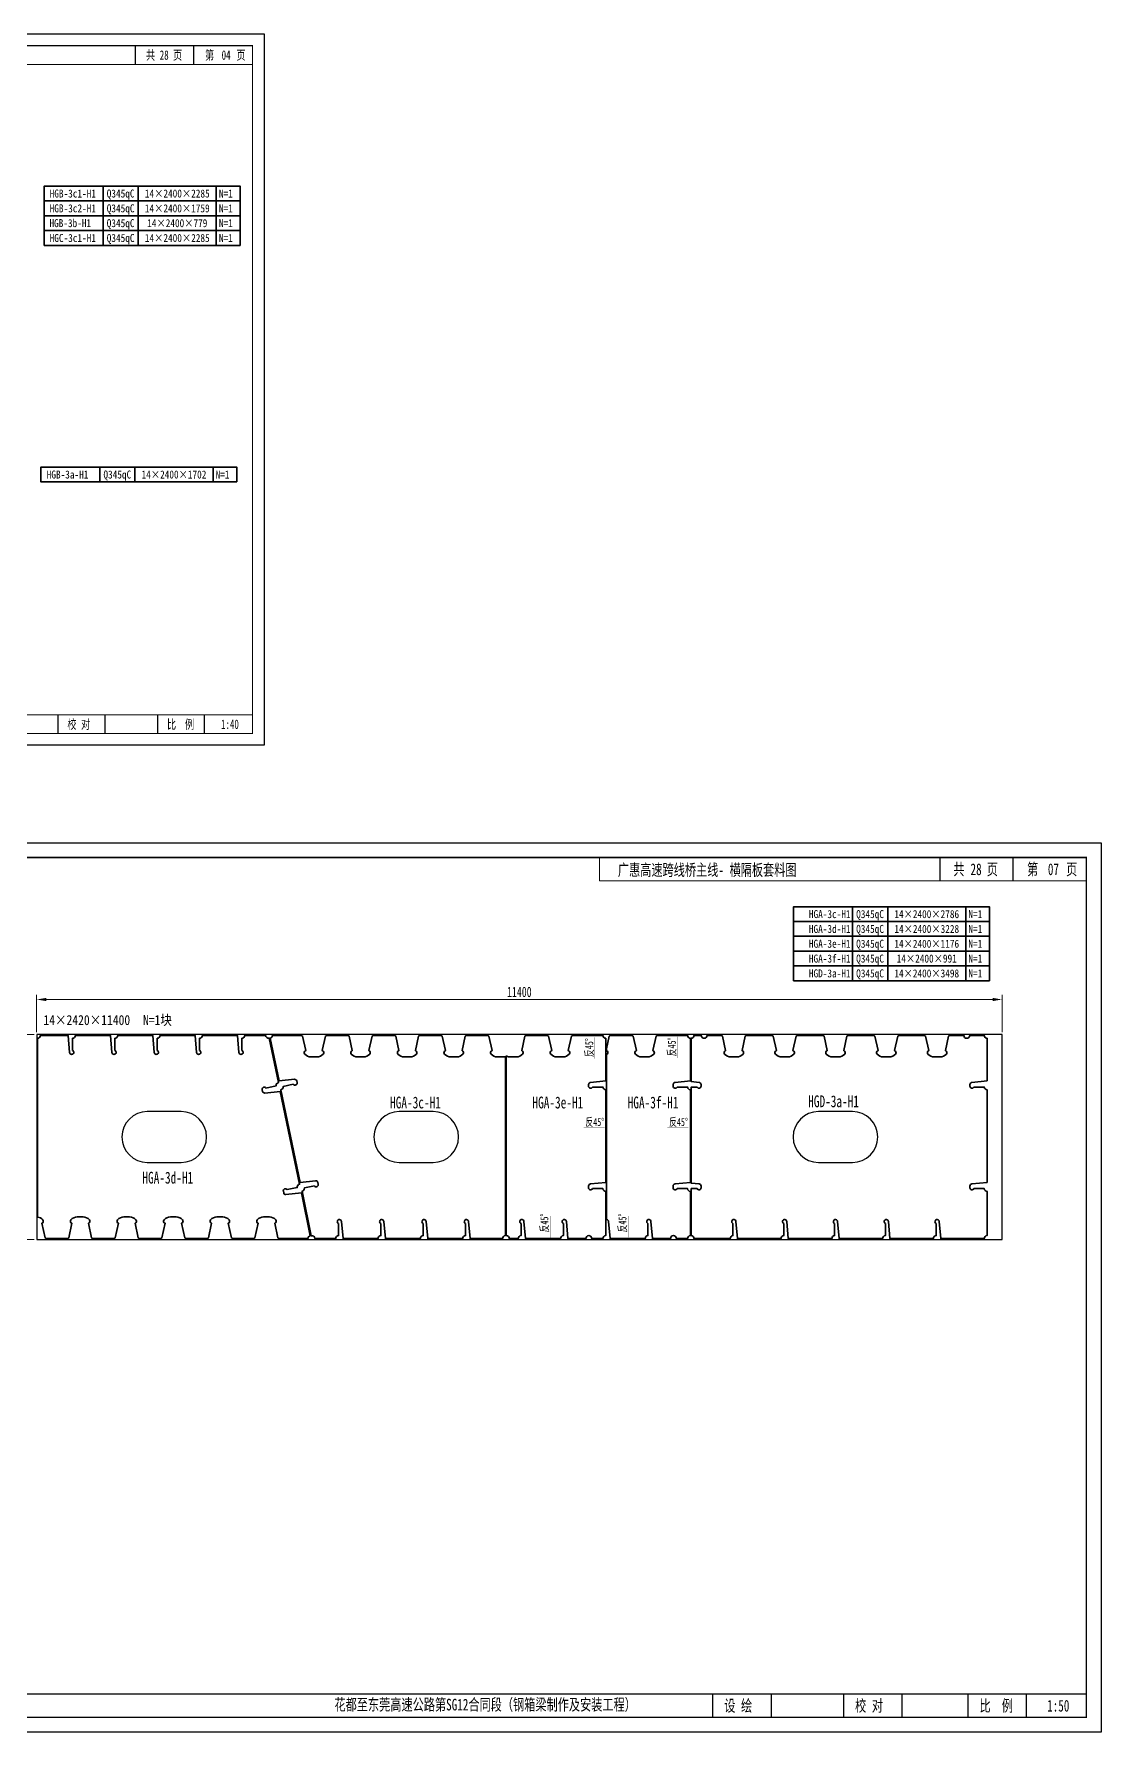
# Model space of a CAD drawing. Extents: x 1629247 to 2251351, y -601856 to -65897.
# Drawn here: x 1898867 to 1911468, y -312459 to -292406 of the extents above; entities that cross this region are included whole.
import ezdxf
from ezdxf.enums import TextEntityAlignment as Align

# ---------------------------------------------------------------- set-up
doc = ezdxf.new("R2010")
doc.units = 0
doc.header["$LTSCALE"] = 2
doc.header["$MEASUREMENT"] = 0
doc.header["$PDMODE"] = 35
doc.header["$PDSIZE"] = 50
doc.layers.get('0').update_dxf_attribs({"linetype": 'CONTINUOUS'})
doc.layers.get('Defpoints').update_dxf_attribs({"linetype": 'CONTINUOUS'})
doc.layers.add('1图框轮廓', color=7, linetype='CONTINUOUS', lineweight=35)
doc.layers.add('标注层', color=3, linetype='CONTINUOUS', lineweight=13)
doc.layers.add('A3', color=7, linetype='CONTINUOUS')
doc.layers.add('vp', color=7, linetype='CONTINUOUS')
doc.styles.add('仿宋', font='仿宋_GB2312_1.ttf', dxfattribs={"width": 0.7})
doc.dimstyles.new('标准标注样式-45', dxfattribs={"dimscale": 45, "dimtxt": 2.7, "dimasz": 2.5, "dimexe": 1.25, "dimexo": 0.625, "dimtad": 1, "dimdec": 0, "dimdsep": 46, "dimtxsty": '仿宋', "dimcen": 2.5, "dimclrd": 3, "dimclre": 3, "dimclrt": 4, "dimazin": 0, "dimtfac": 1, "dimtdec": 0, "dimtmove": 0, "dimatfit": 3, "dimfxl": 1.25, "dimlwd": 13, "dimlwe": 13, "dimarcsym": 0})

# ---------------------------------------------------------------- blocks, each defined once
blk = doc.blocks.new('tukuangA4-')
at = {"layer": 'A3'}
for p, q in [((537, 7565), (537, 10327)), ((882, 10327), (537, 10327)), ((12951, 10051), (12951, 10327)), ((13814, 10051), (13814, 10327)), ((882, 8256), (537, 8256)), ((882, 7565), (537, 7565)), ((1745, 173), (1745, 449)), ((10266, 173), (10266, 449)), ((10957, 173), (10957, 449)), ((11811, 173), (11811, 449)), ((12502, 173), (12502, 449)), ((13280, 173), (13280, 449)), ((13971, 173), (13971, 449))]:
    blk.add_line(p, q, dxfattribs=at)
blk.add_lwpolyline([(14850, 10500), (14850, 0), (0, 0), (0, 10500)], close=True, dxfattribs=at)
for points, const_width in [([(882, 10327), (14677, 10327), (14677, 173), (882, 173), (882, 10327)], 17.3), ([(8927, 10051), (8927, 10327)], 13.8), ([(8927, 10051), (14677, 10051)], 13.8), ([(882, 449), (14677, 449)], 13.8)]:
    blk.add_lwpolyline(points, dxfattribs=dict(at, const_width=const_width))
at = {"layer": 'A3', "color": 7, "linetype": 'Continuous', "style": '仿宋', "width": 0.7}
for s, p in [('共    页', (13106, 10120)), ('第     页', (13977, 10120)), ('花都至东莞高速公路第SG12合同段（钢箱梁制作及安装工程）', (5798, 255)), ('工程名称', (1009, 242)), ('设 绘', (10401, 242)), ('校 对', (11946, 242)), ('比  例', (13415, 242))]:
    blk.add_text(s, height=138.1, dxfattribs=at).set_placement(p)
blk.add_text('WSD63711L-', height=172.6, rotation=90, dxfattribs=at).set_placement((806, 9316), align=Align.CENTER)
blk.add_text('图 号', height=172.6, rotation=90, dxfattribs=at).set_placement((793, 7681))
blk.add_text('A4', height=138.1, dxfattribs=at).set_placement((139, 50), align=Align.CENTER)
blk = doc.blocks.new('*D102')
at = {"color": 3, "lineweight": 13, "ltscale": 3}
for p, q in [((1898899, -304193), (1898899, -303752)), ((1910299, -304193), (1910299, -303752))]:
    blk.add_line(p, q, dxfattribs=at)
at = {"color": 3, "linetype": 'ByBlock', "lineweight": 13, "ltscale": 3}
blk.add_line((1910187, -303808), (1899012, -303808), dxfattribs=at)
at = {"color": 3, "ltscale": 3}
for points in [[(1899012, -303789), (1899012, -303827), (1898899, -303808)], [(1910187, -303789), (1910187, -303827), (1910299, -303808)]]:
    blk.add_solid(points, dxfattribs=at)
at = {"layer": 'Defpoints', "color": 0, "ltscale": 3}
for p in [(1898899, -303808), (1898899, -304221), (1910299, -304221)]:
    blk.add_point(p, dxfattribs=at)
at = {"color": 4, "ltscale": 3, "insert": (1904599, -303719), "char_height": 121.5, "attachment_point": 5, "style": '仿宋'}
blk.add_mtext('11400', dxfattribs=at)
blk = doc.blocks.new('*D103')
at = {"color": 3, "lineweight": 13, "ltscale": 3}
for p, q in [((1898871, -304221), (1898386, -304221)), ((1898871, -306641), (1898386, -306641))]:
    blk.add_line(p, q, dxfattribs=at)
at = {"color": 3, "linetype": 'ByBlock', "lineweight": 13, "ltscale": 3}
blk.add_line((1898442, -304334), (1898442, -306529), dxfattribs=at)
at = {"color": 3, "ltscale": 3}
for points in [[(1898423, -304334), (1898461, -304334), (1898442, -304221)], [(1898423, -306529), (1898461, -306529), (1898442, -306641)]]:
    blk.add_solid(points, dxfattribs=at)
at = {"layer": 'Defpoints', "color": 0, "ltscale": 3}
for p in [(1898899, -304221), (1898442, -306641), (1898899, -306641)]:
    blk.add_point(p, dxfattribs=at)
at = {"color": 4, "ltscale": 3, "insert": (1898353, -305431), "char_height": 121.5, "attachment_point": 5, "rotation": 90, "style": '仿宋'}
blk.add_mtext('2420', dxfattribs=at)

msp = doc.modelspace()

# ---------------------------------------------------------------- linework, layer by layer
at = {"color": 8, "ltscale": 3}
msp.add_lwpolyline([(1898899.4, -306641.4), (1910299.4, -306641.4), (1910299.4, -304221.4), (1898899.4, -304221.4)], close=True, dxfattribs=at)
at = {"layer": '1图框轮廓', "color": 30, "ltscale": 3}
for points in [[(1901300.6, -294377.6), (1898988.2, -294377.6), (1898988.2, -294202.6), (1901300.6, -294202.6)], [(1899682.6, -294377.6), (1899682.6, -294377.6), (1899682.6, -294202.6), (1899682.6, -294202.6)], [(1900098.6, -294377.6), (1900098.6, -294377.6), (1900098.6, -294202.6), (1900098.6, -294202.6)], [(1901020.6, -294377.6), (1901020.6, -294377.6), (1901020.6, -294202.6), (1901020.6, -294202.6)], [(1901300.6, -294552.6), (1898988.2, -294552.6), (1898988.2, -294377.6), (1901300.6, -294377.6)], [(1901300.6, -294727.6), (1898988.2, -294727.6), (1898988.2, -294552.6), (1901300.6, -294552.6)], [(1899682.6, -294552.6), (1899682.6, -294552.6), (1899682.6, -294377.6), (1899682.6, -294377.6)], [(1899682.6, -294727.6), (1899682.6, -294727.6), (1899682.6, -294552.6), (1899682.6, -294552.6)], [(1900098.6, -294552.6), (1900098.6, -294552.6), (1900098.6, -294377.6), (1900098.6, -294377.6)], [(1900098.6, -294727.6), (1900098.6, -294727.6), (1900098.6, -294552.6), (1900098.6, -294552.6)], [(1901020.6, -294552.6), (1901020.6, -294552.6), (1901020.6, -294377.6), (1901020.6, -294377.6)], [(1901020.6, -294727.6), (1901020.6, -294727.6), (1901020.6, -294552.6), (1901020.6, -294552.6)], [(1901300.6, -294902.6), (1898988.2, -294902.6), (1898988.2, -294727.6), (1901300.6, -294727.6)], [(1899682.6, -294902.6), (1899682.6, -294902.6), (1899682.6, -294727.6), (1899682.6, -294727.6)], [(1900098.6, -294902.6), (1900098.6, -294902.6), (1900098.6, -294727.6), (1900098.6, -294727.6)], [(1901020.6, -294902.6), (1901020.6, -294902.6), (1901020.6, -294727.6), (1901020.6, -294727.6)], [(1901261.6, -297696), (1898949.2, -297696), (1898949.2, -297521), (1901261.6, -297521)], [(1899643.6, -297696), (1899643.6, -297696), (1899643.6, -297521), (1899643.6, -297521)], [(1900059.6, -297696), (1900059.6, -297696), (1900059.6, -297521), (1900059.6, -297521)], [(1900981.6, -297696), (1900981.6, -297696), (1900981.6, -297521), (1900981.6, -297521)], [(1910150.4, -302887.1), (1907838, -302887.1), (1907838, -302712.1), (1910150.4, -302712.1)], [(1908532.4, -302887.1), (1908532.4, -302887.1), (1908532.4, -302712.1), (1908532.4, -302712.1)], [(1908948.4, -302887.1), (1908948.4, -302887.1), (1908948.4, -302712.1), (1908948.4, -302712.1)], [(1909870.4, -302887.1), (1909870.4, -302887.1), (1909870.4, -302712.1), (1909870.4, -302712.1)], [(1910150.4, -303062.1), (1907838, -303062.1), (1907838, -302887.1), (1910150.4, -302887.1)], [(1908532.4, -303062.1), (1908532.4, -303062.1), (1908532.4, -302887.1), (1908532.4, -302887.1)], [(1908948.4, -303062.1), (1908948.4, -303062.1), (1908948.4, -302887.1), (1908948.4, -302887.1)], [(1909870.4, -303062.1), (1909870.4, -303062.1), (1909870.4, -302887.1), (1909870.4, -302887.1)], [(1910150.4, -303237.1), (1907838, -303237.1), (1907838, -303062.1), (1910150.4, -303062.1)], [(1908532.4, -303237.1), (1908532.4, -303237.1), (1908532.4, -303062.1), (1908532.4, -303062.1)], [(1908948.4, -303237.1), (1908948.4, -303237.1), (1908948.4, -303062.1), (1908948.4, -303062.1)], [(1909870.4, -303237.1), (1909870.4, -303237.1), (1909870.4, -303062.1), (1909870.4, -303062.1)], [(1910150.4, -303412.1), (1907838, -303412.1), (1907838, -303237.1), (1910150.4, -303237.1)], [(1908532.4, -303412.1), (1908532.4, -303412.1), (1908532.4, -303237.1), (1908532.4, -303237.1)], [(1908948.4, -303412.1), (1908948.4, -303412.1), (1908948.4, -303237.1), (1908948.4, -303237.1)], [(1909870.4, -303412.1), (1909870.4, -303412.1), (1909870.4, -303237.1), (1909870.4, -303237.1)], [(1910150.4, -303587.1), (1907838, -303587.1), (1907838, -303412.1), (1910150.4, -303412.1)], [(1908532.4, -303587.1), (1908532.4, -303587.1), (1908532.4, -303412.1), (1908532.4, -303412.1)], [(1908948.4, -303587.1), (1908948.4, -303587.1), (1908948.4, -303412.1), (1908948.4, -303412.1)], [(1909870.4, -303587.1), (1909870.4, -303587.1), (1909870.4, -303412.1), (1909870.4, -303412.1)]]:
    msp.add_lwpolyline(points, close=True, dxfattribs=at)
at = {"layer": '1图框轮廓', "color": 1, "ltscale": 3}
for points in [[(1898909.4, -306377.2, -0.1823555), (1898971.7, -306410.3, -0.5454936), (1898960.4, -306450.8), (1898998, -306623.6), (1899007.6, -306631.4), (1899267.6, -306631.4), (1899277.2, -306623.6), (1899314.8, -306450.8, -0.5454936), (1899303.5, -306410.3, -0.2157414), (1899378.6, -306376.4), (1899446.6, -306376.4, -0.2157414), (1899521.7, -306410.3, -0.5454936), (1899510.4, -306450.8), (1899548, -306623.6), (1899557.6, -306631.4), (1899817.6, -306631.4), (1899827.2, -306623.6), (1899864.8, -306450.8, -0.5454936), (1899853.5, -306410.3, -0.2157414), (1899928.6, -306376.4), (1899996.6, -306376.4, -0.2157414), (1900071.7, -306410.3, -0.5454936), (1900060.4, -306450.8), (1900098, -306623.6), (1900107.6, -306631.4), (1900367.6, -306631.4), (1900377.2, -306623.6), (1900414.8, -306450.8, -0.5454936), (1900403.5, -306410.3, -0.2157414), (1900478.6, -306376.4), (1900546.6, -306376.4, -0.2157414), (1900621.7, -306410.3, -0.5454936), (1900610.4, -306450.8), (1900648, -306623.6), (1900657.6, -306631.4), (1900917.6, -306631.4), (1900927.2, -306623.6), (1900964.8, -306450.8, -0.5454936), (1900953.5, -306410.3, -0.2157414), (1901028.6, -306376.4), (1901096.6, -306376.4, -0.2157414), (1901171.7, -306410.3, -0.5454936), (1901160.4, -306450.8), (1901198, -306623.6), (1901207.6, -306631.4), (1901467.6, -306631.4), (1901477.2, -306623.6), (1901514.8, -306450.8, -0.5454936), (1901503.5, -306410.3, -0.2157414), (1901578.6, -306376.4), (1901646.6, -306376.4, -0.2157414), (1901721.7, -306410.3, -0.5454936), (1901710.4, -306450.8), (1901748, -306623.6), (1901757.6, -306631.4), (1902102.6, -306631.4, -0.3552568), (1902130.5, -306597.1), (1902025.5, -306093), (1901843.1, -306112.5, -0.3855079), (1901816, -306092.7), (1901811.9, -306073.2, -0.8128361), (1901856.8, -306053.6), (1901976.4, -306028.7, -0.3975652), (1902003.8, -305989.3), (1901775.5, -304893), (1901593.1, -304912.5, -0.3855079), (1901566, -304892.7), (1901561.9, -304873.2, -0.8128361), (1901606.8, -304853.6), (1901726.4, -304828.7, -0.3975652), (1901753.8, -304789.3), (1901644.7, -304265.6, -0.4757351), (1901602.6, -304231.4), (1901355.9, -304231.4, -0.3975651), (1901322.9, -304266.3), (1901322.9, -304408.5, -1.7452345), (1901287.7, -304433.5), (1901269.9, -304231.4), (1900855.9, -304231.4, -0.3975651), (1900822.9, -304266.3), (1900822.9, -304408.5, -1.7452345), (1900787.7, -304433.5), (1900769.9, -304231.4), (1900355.9, -304231.4, -0.3975651), (1900322.9, -304266.3), (1900322.9, -304408.5, -1.7452345), (1900287.7, -304433.5), (1900269.9, -304231.4), (1899855.9, -304231.4, -0.3975651), (1899822.9, -304266.3), (1899822.9, -304408.5, -1.7452345), (1899787.7, -304433.5), (1899769.9, -304231.4), (1899355.9, -304231.4, -0.3975651), (1899322.9, -304266.3), (1899322.9, -304408.5, -1.7452345), (1899287.7, -304433.5), (1899269.9, -304231.4), (1898944.4, -304231.4, -0.4142136), (1898909.4, -304266.4)], [(1904434.6, -304482.7, -0.0676984), (1904407.8, -304486.4), (1904339.9, -304486.4, -0.2157414), (1904264.7, -304452.4, -0.5454936), (1904276.1, -304411.9), (1904238.5, -304239.1), (1904228.9, -304231.4), (1903968.9, -304231.4), (1903959.2, -304239.1), (1903921.7, -304411.9, -0.5454936), (1903933, -304452.4, -0.2157414), (1903857.8, -304486.4), (1903789.9, -304486.4, -0.2157414), (1903714.7, -304452.4, -0.5454936), (1903726.1, -304411.9), (1903688.5, -304239.1), (1903678.9, -304231.4), (1903418.9, -304231.4), (1903409.2, -304239.1), (1903371.7, -304411.9, -0.5454936), (1903383, -304452.4, -0.2157414), (1903307.8, -304486.4), (1903239.9, -304486.4, -0.2157414), (1903164.7, -304452.4, -0.5454936), (1903176.1, -304411.9), (1903138.5, -304239.1), (1903128.9, -304231.4), (1902868.9, -304231.4), (1902859.2, -304239.1), (1902821.7, -304411.9, -0.5454936), (1902833, -304452.4, -0.2157414), (1902757.8, -304486.4), (1902689.9, -304486.4, -0.2157414), (1902614.7, -304452.4, -0.5454936), (1902626.1, -304411.9), (1902588.5, -304239.1), (1902578.9, -304231.4), (1902318.9, -304231.4), (1902309.2, -304239.1), (1902271.7, -304411.9, -0.5454936), (1902283, -304452.4, -0.2157414), (1902207.8, -304486.4), (1902139.9, -304486.4, -0.2157414), (1902064.7, -304452.4, -0.5454936), (1902076.1, -304411.9), (1902038.5, -304239.1), (1902028.9, -304231.4), (1901683.9, -304231.4, -0.3552568), (1901656, -304265.6), (1901761, -304769.7), (1901943.3, -304750.2, -0.3855079), (1901970.5, -304770), (1901974.5, -304789.5, -0.8128361), (1901929.7, -304809.1), (1901810.1, -304834, -0.3975652), (1901782.6, -304873.4), (1902011, -305969.7), (1902193.3, -305950.2, -0.3855079), (1902220.5, -305970), (1902224.5, -305989.5, -0.8128361), (1902179.7, -306009.1), (1902060.1, -306034, -0.3975652), (1902032.6, -306073.4), (1902141.7, -306597.1, -0.4757351), (1902183.9, -306631.4), (1902430.6, -306631.4, -0.3975651), (1902463.6, -306596.4), (1902463.6, -306454.2, -1.7452345), (1902498.8, -306429.2), (1902516.6, -306631.4), (1902930.6, -306631.4, -0.3975651), (1902963.6, -306596.4), (1902963.6, -306454.2, -1.7452345), (1902998.8, -306429.2), (1903016.6, -306631.4), (1903430.6, -306631.4, -0.3975651), (1903463.6, -306596.4), (1903463.6, -306454.2, -1.7452345), (1903498.8, -306429.2), (1903516.6, -306631.4), (1903930.6, -306631.4, -0.3975651), (1903963.6, -306596.4), (1903963.6, -306454.2, -1.7452345), (1903998.8, -306429.2), (1904016.6, -306631.4), (1904399.6, -306631.4, -0.4142136), (1904434.6, -306596.4)], [(1905618.9, -304874.3, -0.3811049), (1905586, -304841.4), (1905463.8, -304841.4, -0.8128361), (1905415.9, -304831.4), (1905415.9, -304811.4, -0.3855079), (1905438.5, -304786.5), (1905618.9, -304768.5), (1905618.9, -304266.3, -0.3975651), (1905585.9, -304231.4), (1905223.9, -304231.4), (1905214.3, -304239.1), (1905176.7, -304411.9, -0.5454936), (1905188, -304452.4, -0.2157414), (1905112.9, -304486.4), (1905044.9, -304486.4, -0.2157414), (1904969.8, -304452.4, -0.5454936), (1904981.1, -304411.9), (1904943.6, -304239.1), (1904933.9, -304231.4), (1904673.9, -304231.4), (1904664.3, -304239.1), (1904626.7, -304411.9, -0.5454936), (1904638, -304452.4, -0.2157414), (1904562.9, -304486.4), (1904494.9, -304486.4, -0.1182922), (1904449.6, -304475.5), (1904444.6, -304475.5), (1904444.6, -306596.4, -0.4142136), (1904479.6, -306631.4), (1904585.7, -306631.4, -0.3975651), (1904618.7, -306596.4), (1904618.7, -306454.2, -1.7452345), (1904653.8, -306429.2), (1904671.7, -306631.4), (1905085.7, -306631.4, -0.3975651), (1905118.7, -306596.4), (1905118.7, -306454.2, -1.7452345), (1905153.8, -306429.2), (1905171.7, -306631.4), (1905383.9, -306631.4, -1), (1905453.9, -306631.4), (1905585.9, -306631.4, -0.3975651), (1905618.9, -306596.4), (1905618.9, -306074.3, -0.3811049), (1905586, -306041.4), (1905463.8, -306041.4, -0.8128361), (1905415.9, -306031.4), (1905415.9, -306011.4, -0.3855079), (1905438.5, -305986.5), (1905618.9, -305968.5)], [(1906618.2, -304874.3, -0.3811049), (1906585.2, -304841.4), (1906463.1, -304841.4, -0.8128361), (1906415.2, -304831.4), (1906415.2, -304811.4, -0.3855079), (1906437.7, -304786.5), (1906618.2, -304768.5), (1906618.2, -304266.3, -0.3975651), (1906585.2, -304231.4), (1906223.2, -304231.4), (1906213.5, -304239.1), (1906176, -304411.9, -0.5454936), (1906187.3, -304452.4, -0.2157414), (1906112.2, -304486.4), (1906044.2, -304486.4, -0.2157414), (1905969.1, -304452.4, -0.5454936), (1905980.4, -304411.9), (1905942.8, -304239.1), (1905933.2, -304231.4), (1905673.2, -304231.4), (1905661.1, -304241.1), (1905628.9, -304389), (1905628.9, -304413, -0.5054529), (1905637.3, -304452.4, -0.0298048), (1905628.9, -304460.8), (1905628.9, -306406.4, -0.3802017), (1905653.1, -306429.2), (1905670.9, -306631.4), (1906084.9, -306631.4, -0.3975651), (1906117.9, -306596.4), (1906117.9, -306454.2, -1.7452345), (1906153.1, -306429.2), (1906170.9, -306631.4), (1906383.2, -306631.4, -1), (1906453.2, -306631.4), (1906585.2, -306631.4, -0.3975651), (1906618.2, -306596.4), (1906618.2, -306074.3, -0.3811049), (1906585.2, -306041.4), (1906463.1, -306041.4, -0.8128361), (1906415.2, -306031.4), (1906415.2, -306011.4, -0.3855079), (1906437.7, -305986.5), (1906618.2, -305968.5)], [(1910122, -304874.3, -0.3811049), (1910089, -304841.4), (1909966.9, -304841.4, -0.8128361), (1909919, -304831.4), (1909919, -304811.4, -0.3855079), (1909941.5, -304786.5), (1910122, -304768.5), (1910122, -304266.3, -0.3975651), (1910089, -304231.4), (1909917, -304231.4, -1), (1909847, -304231.4), (1909677, -304231.4), (1909667.3, -304239.1), (1909629.8, -304411.9, -0.5454936), (1909641.1, -304452.4, -0.2157414), (1909566, -304486.4), (1909498, -304486.4, -0.2157414), (1909422.9, -304452.4, -0.5454936), (1909434.2, -304411.9), (1909396.6, -304239.1), (1909387, -304231.4), (1909077, -304231.4), (1909067.3, -304239.1), (1909029.8, -304411.9, -0.5454936), (1909041.1, -304452.4, -0.2157414), (1908966, -304486.4), (1908898, -304486.4, -0.2157414), (1908822.9, -304452.4, -0.5454936), (1908834.2, -304411.9), (1908796.6, -304239.1), (1908787, -304231.4), (1908477, -304231.4), (1908467.3, -304239.1), (1908429.8, -304411.9, -0.5454936), (1908441.1, -304452.4, -0.2157414), (1908366, -304486.4), (1908298, -304486.4, -0.2157414), (1908222.9, -304452.4, -0.5454936), (1908234.2, -304411.9), (1908196.6, -304239.1), (1908187, -304231.4), (1907877, -304231.4), (1907867.3, -304239.1), (1907829.8, -304411.9, -0.5454936), (1907841.1, -304452.4, -0.2157414), (1907766, -304486.4), (1907698, -304486.4, -0.2157414), (1907622.9, -304452.4, -0.5454936), (1907634.2, -304411.9), (1907596.6, -304239.1), (1907587, -304231.4), (1907277, -304231.4), (1907267.3, -304239.1), (1907229.8, -304411.9, -0.5454936), (1907241.1, -304452.4, -0.2157414), (1907166, -304486.4), (1907098, -304486.4, -0.2157414), (1907022.9, -304452.4, -0.5454936), (1907034.2, -304411.9), (1906996.6, -304239.1), (1906987, -304231.4), (1906817, -304231.4, -1), (1906747, -304231.4), (1906661.2, -304231.4, -0.3975651), (1906628.2, -304266.3), (1906628.2, -304777.1), (1906722.7, -304786.5, -0.3855079), (1906745.2, -304811.4), (1906745.2, -304831.4, -0.8128361), (1906697.3, -304841.4), (1906628.2, -304841.4), (1906628.2, -305977.1), (1906722.7, -305986.5, -0.3855079), (1906745.2, -306011.4), (1906745.2, -306031.4, -0.8128361), (1906697.3, -306041.4), (1906628.2, -306041.4), (1906628.2, -306596.4, -0.3975651), (1906661.2, -306631.4), (1907088.7, -306631.4, -0.3975651), (1907121.7, -306596.4), (1907121.7, -306454.2, -1.7452345), (1907156.9, -306429.2), (1907174.7, -306631.4), (1907688.7, -306631.4, -0.3975651), (1907721.7, -306596.4), (1907721.7, -306454.2, -1.7452345), (1907756.9, -306429.2), (1907774.7, -306631.4), (1908288.7, -306631.4, -0.3975651), (1908321.7, -306596.4), (1908321.7, -306454.2, -1.7452345), (1908356.9, -306429.2), (1908374.7, -306631.4), (1908888.7, -306631.4, -0.3975651), (1908921.7, -306596.4), (1908921.7, -306454.2, -1.7452345), (1908956.9, -306429.2), (1908974.7, -306631.4), (1909488.7, -306631.4, -0.3975651), (1909521.7, -306596.4), (1909521.7, -306454.2, -1.7452345), (1909556.9, -306429.2), (1909574.7, -306631.4), (1910089, -306631.4, -0.3975651), (1910122, -306596.4), (1910122, -306074.3, -0.3811049), (1910089, -306041.4), (1909966.9, -306041.4, -0.8128361), (1909919, -306031.4), (1909919, -306011.4, -0.3855079), (1909941.5, -305986.5), (1910122, -305968.5)]]:
    msp.add_lwpolyline(points, format="xyb", close=True, dxfattribs=at)
at = {"layer": 'vp', "color": 2}
for points in [[(1900605.6, -305731.4, 1), (1900605.6, -305131.4), (1900205.6, -305131.4, 1), (1900205.6, -305731.4)], [(1903180.9, -305131.4, 1), (1903180.9, -305731.4), (1903580.9, -305731.4, 1), (1903580.9, -305131.4)], [(1908532, -305731.4, 1), (1908532, -305131.4), (1908132, -305131.4, 1), (1908132, -305731.4)]]:
    msp.add_lwpolyline(points, format="xyb", close=True, dxfattribs=at)
at = {"layer": '标注层', "color": 42}
for points in [[(1905491, -304250.5, 0, 19.4, 0), (1905491, -304308.6, 3.89, 3.89, 0), (1905491, -304507.7, 3.89, 3.89, 0)], [(1906465.7, -304242.1, 0, 19.4, 0), (1906465.7, -304300.3, 3.89, 3.89, 0), (1906465.7, -304499.4, 3.89, 3.89, 0)], [(1905615.9, -305321.7, 0, 19.4, 0), (1905557.7, -305321.7, 3.89, 3.89, 0), (1905358.7, -305321.7, 3.89, 3.89, 0)], [(1906604.1, -305321.7, 0, 19.4, 0), (1906545.9, -305321.7, 3.89, 3.89, 0), (1906346.8, -305321.7, 3.89, 3.89, 0)], [(1904966.6, -306621.7, 0, 19.4, 0), (1904966.6, -306563.5, 3.89, 3.89, 0), (1904966.6, -306364.4, 3.89, 3.89, 0)], [(1905888.5, -306621.7, 0, 19.4, 0), (1905888.5, -306563.5, 3.89, 3.89, 0), (1905888.5, -306364.4, 3.89, 3.89, 0)]]:
    msp.add_lwpolyline(points, format="xyseb", dxfattribs=at)

# ---------------------------------------------------------------- block references
at = {"color": 8, "xscale": 0.7999999999883585, "yscale": 0.8000000000029104, "zscale": 0.8}
msp.add_blockref('tukuangA4-', (1889705.5, -300806), dxfattribs=at)
at = {"color": 8}
msp.add_blockref('tukuangA4-', (1896617.7, -312458.6), dxfattribs=at)

# ---------------------------------------------------------------- texts
at = {"color": 7, "style": '仿宋', "width": 0.85}
for s, p in [('HGB-3c1-H1', (1899325.9, -294290.1)), ('Q345qC', (1899890.6, -294290.1)), ('14×2400×2285', (1900559.6, -294290.1)), ('N=1 ', (1901160.6, -294290.1)), ('HGB-3c2-H1', (1899325.9, -294465.1)), ('Q345qC', (1899890.6, -294465.1)), ('14×2400×1759', (1900559.6, -294465.1)), ('N=1 ', (1901160.6, -294465.1)), ('HGB-3b-H1', (1899295.8, -294640.1)), ('HGC-3c1-H1', (1899325.9, -294815.1)), ('Q345qC', (1899890.6, -294640.1)), ('Q345qC', (1899890.6, -294815.1)), ('14×2400×2285', (1900559.6, -294815.1)), ('14×2400×779', (1900559.6, -294640.1)), ('N=1 ', (1901160.6, -294640.1)), ('N=1 ', (1901160.6, -294815.1)), ('HGB-3a-H1', (1899263.7, -297608.5)), ('Q345qC', (1899851.6, -297608.5)), ('14×2400×1702', (1900520.6, -297608.5)), ('N=1 ', (1901121.6, -297608.5)), ('HGA-3c-H1', (1908263.9, -302799.6)), ('Q345qC', (1908740.4, -302799.6)), ('14×2400×2786', (1909409.4, -302799.6)), ('N=1 ', (1910010.4, -302799.6)), ('HGA-3d-H1', (1908263.9, -302974.6)), ('Q345qC', (1908740.4, -302974.6)), ('14×2400×3228', (1909409.4, -302974.6)), ('N=1 ', (1910010.4, -302974.6)), ('HGA-3e-H1', (1908263.9, -303149.6)), ('Q345qC', (1908740.4, -303149.6)), ('14×2400×1176', (1909409.4, -303149.6)), ('N=1 ', (1910010.4, -303149.6)), ('HGA-3f-H1', (1908263.9, -303324.6)), ('Q345qC', (1908740.4, -303324.6)), ('14×2400×991', (1909409.4, -303324.6)), ('N=1 ', (1910010.4, -303324.6)), ('HGD-3a-H1', (1908263.9, -303499.6)), ('Q345qC', (1908740.4, -303499.6)), ('14×2400×3498', (1909409.4, -303499.6)), ('N=1 ', (1910010.4, -303499.6))]:
    msp.add_text(s, height=94.5, dxfattribs=at).set_placement(p, align=Align.MIDDLE_CENTER)
for s, height, p in [('14×2420×11400', 118.125, (1898978.8, -304109.7)), ('N=1块', 118.12, (1900154.8, -304109.7))]:
    msp.add_text(s, height=height, dxfattribs=at).set_placement(p)
at = {"layer": 'A3', "color": 1, "linetype": 'Continuous', "style": '仿宋', "width": 0.7}
for s, height, p in [('28', 110.48, (1900352.5, -292710.3)), ('04', 110.48, (1901083.3, -292710.3)), ('28', 138.1, (1909926.5, -302339)), ('07', 138.1, (1910840, -302339))]:
    msp.add_text(s, height=height, dxfattribs=at).set_placement(p)
at = {"layer": 'A3', "color": 7, "linetype": 'Continuous', "style": '仿宋', "width": 0.7}
for s, height, p in [('1:40', 110.48, (1901076.2, -300612.7)), ('1:50', 138.1, (1910831.1, -312217.1))]:
    msp.add_text(s, height=height, dxfattribs=at).set_placement(p)
at = {"layer": 'A3', "color": 6, "linetype": 'Continuous', "style": '仿宋', "width": 0.7}
msp.add_text('广惠高速跨线桥主线- 横隔板套料图', height=138.095, dxfattribs=at).set_placement((1905762.6, -302346.7))
for s, p in [('HGA-3c-H1', (1903372.5, -305094.4)), ('HGA-3e-H1', (1905053.5, -305094.4)), ('HGA-3f-H1', (1906177.9, -305094.4)), ('HGD-3a-H1', (1908309.5, -305080.3)), ('HGA-3d-H1', (1900447.7, -305981.8))]:
    msp.add_text(s, height=140, dxfattribs=at).set_placement(p, align=Align.CENTER)
at = {"layer": '标注层', "color": 42, "style": '仿宋', "width": 0.7}
for p in [(1905471.4, -304487.5), (1906446, -304479.2), (1904941.6, -306558.5), (1905863.5, -306558.5)]:
    msp.add_text('反45%%D', height=94.5, rotation=90, dxfattribs=at).set_placement(p)
for p in [(1905378.9, -305302.1), (1906367, -305302.1)]:
    msp.add_text('反45%%D', height=94.5, dxfattribs=at).set_placement(p)

# ---------------------------------------------------------------- dimensions: what is measured, and where the dimension line sits
at = {"color": 8, "ltscale": 3}
dim = msp.add_linear_dim(base=(1898899.4, -303808.1), p1=(1910299.4, -304221.4), p2=(1898899.4, -304221.4), dimstyle='标准标注样式-45', dxfattribs=at)
dim.commit()
dim.dimension.update_dxf_attribs({"geometry": '*D102', "text_midpoint": (1904599.4, -303719.2)})
dim = msp.add_linear_dim(base=(1898441.8, -306641.4), p1=(1898899.4, -304221.4), p2=(1898899.4, -306641.4), angle=90, dimstyle='标准标注样式-45', dxfattribs=at)
dim.commit()
dim.dimension.update_dxf_attribs({"geometry": '*D103', "text_midpoint": (1898353, -305431.4)})

doc.saveas('drawing.dxf')
